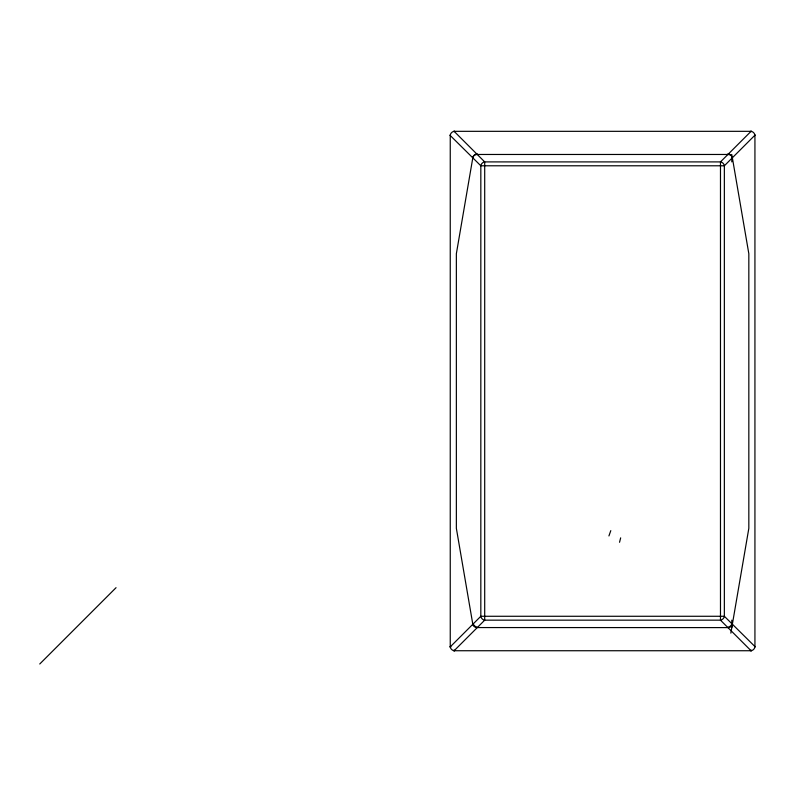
<?xml version="1.0" encoding="UTF-8"?>
<svg xmlns="http://www.w3.org/2000/svg" width="795" height="795" viewBox="0 0 795 795"><rect width="100%" height="100%" fill="white"/><g stroke="black" fill="none" stroke-linecap="round" stroke-linejoin="round"><path stroke-width="1.19" d="M730.844 633.138L748.83 528.337L748.83 253.724L732.364 157.778A4.402 4.194 15.6 0 0 727.892 153.962M619.544 542.279L620.666 537.857M608.93 535.939L610.798 530.633M39.75 663.994L116.05 587.684M751.056 131.324L720.479 161.902L720.479 620.16L751.056 650.737A4.194 3.627 -45 0 0 754.932 646.862L754.932 135.2A4.194 3.627 45 0 0 751.056 131.324L454.124 131.324A4.194 3.627 -45 0 0 450.248 135.2L450.248 646.862A4.194 3.627 45 0 0 454.124 650.737L751.056 650.737M754.932 135.2L724.354 165.787L724.354 616.274L755.25 646.862M450.248 646.862L480.826 616.274L480.826 165.787L449.93 135.2M454.124 650.737L484.702 620.16L484.702 161.902L454.124 131.324M754.544 135.2L755.25 135.2M477.268 154.469L727.922 154.469M449.93 646.862L450.974 646.862M472.816 624.284L456.36 528.337L456.36 253.724L472.816 157.778A4.402 4.194 -15.6 0 1 477.288 153.962M751.056 131.006L751.056 131.712M751.056 650.012L751.056 651.055M731.798 154.469L731.798 161.912M731.798 620.15L731.798 627.603M454.124 131.006L454.124 131.712M454.124 650.012L454.124 651.055M472.697 157.748A4.571 4.223 0 0 1 477.258 154.498M727.922 154.498A4.571 4.223 0 0 1 732.483 157.748M477.248 627.275A4.402 3.071 32.9 0 1 473.383 624.234M472.697 624.313A4.571 4.223 0 0 0 477.258 627.563L727.922 627.603A4.571 4.223 0 0 0 732.483 624.313M731.798 624.234A4.402 3.071 -32.9 0 1 727.932 627.275M720.479 161.902L484.702 161.902A4.194 3.627 -45 0 0 480.826 165.787L724.354 165.787A4.194 3.627 45 0 0 720.479 161.902M724.354 616.274L480.826 616.274A4.194 3.627 45 0 0 484.702 620.16L720.479 620.16A4.194 3.627 -45 0 0 724.354 616.274"/></g></svg>
